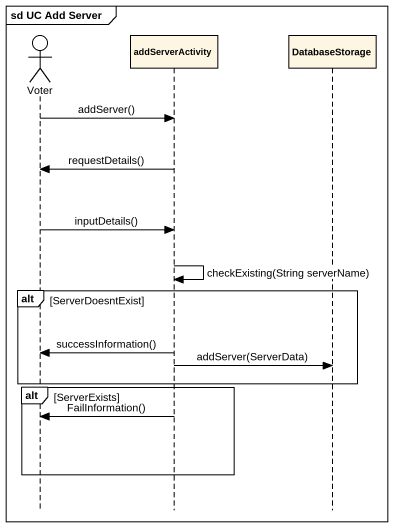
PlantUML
@startuml
mainframe sd UC Add Server
hide footbox
actor Voter
participant addServerActivity
participant DatabaseStorage

Voter -> addServerActivity : addServer()
addServerActivity -> Voter : requestDetails()
Voter -> addServerActivity : inputDetails()
addServerActivity -> addServerActivity : checkExisting(String serverName)
alt ServerDoesntExist
  addServerActivity -> Voter : successInformation()
  addServerActivity -> DatabaseStorage : addServer(ServerData)
end
alt ServerExists
  addServerActivity -> Voter : FailInformation()
end
@enduml
